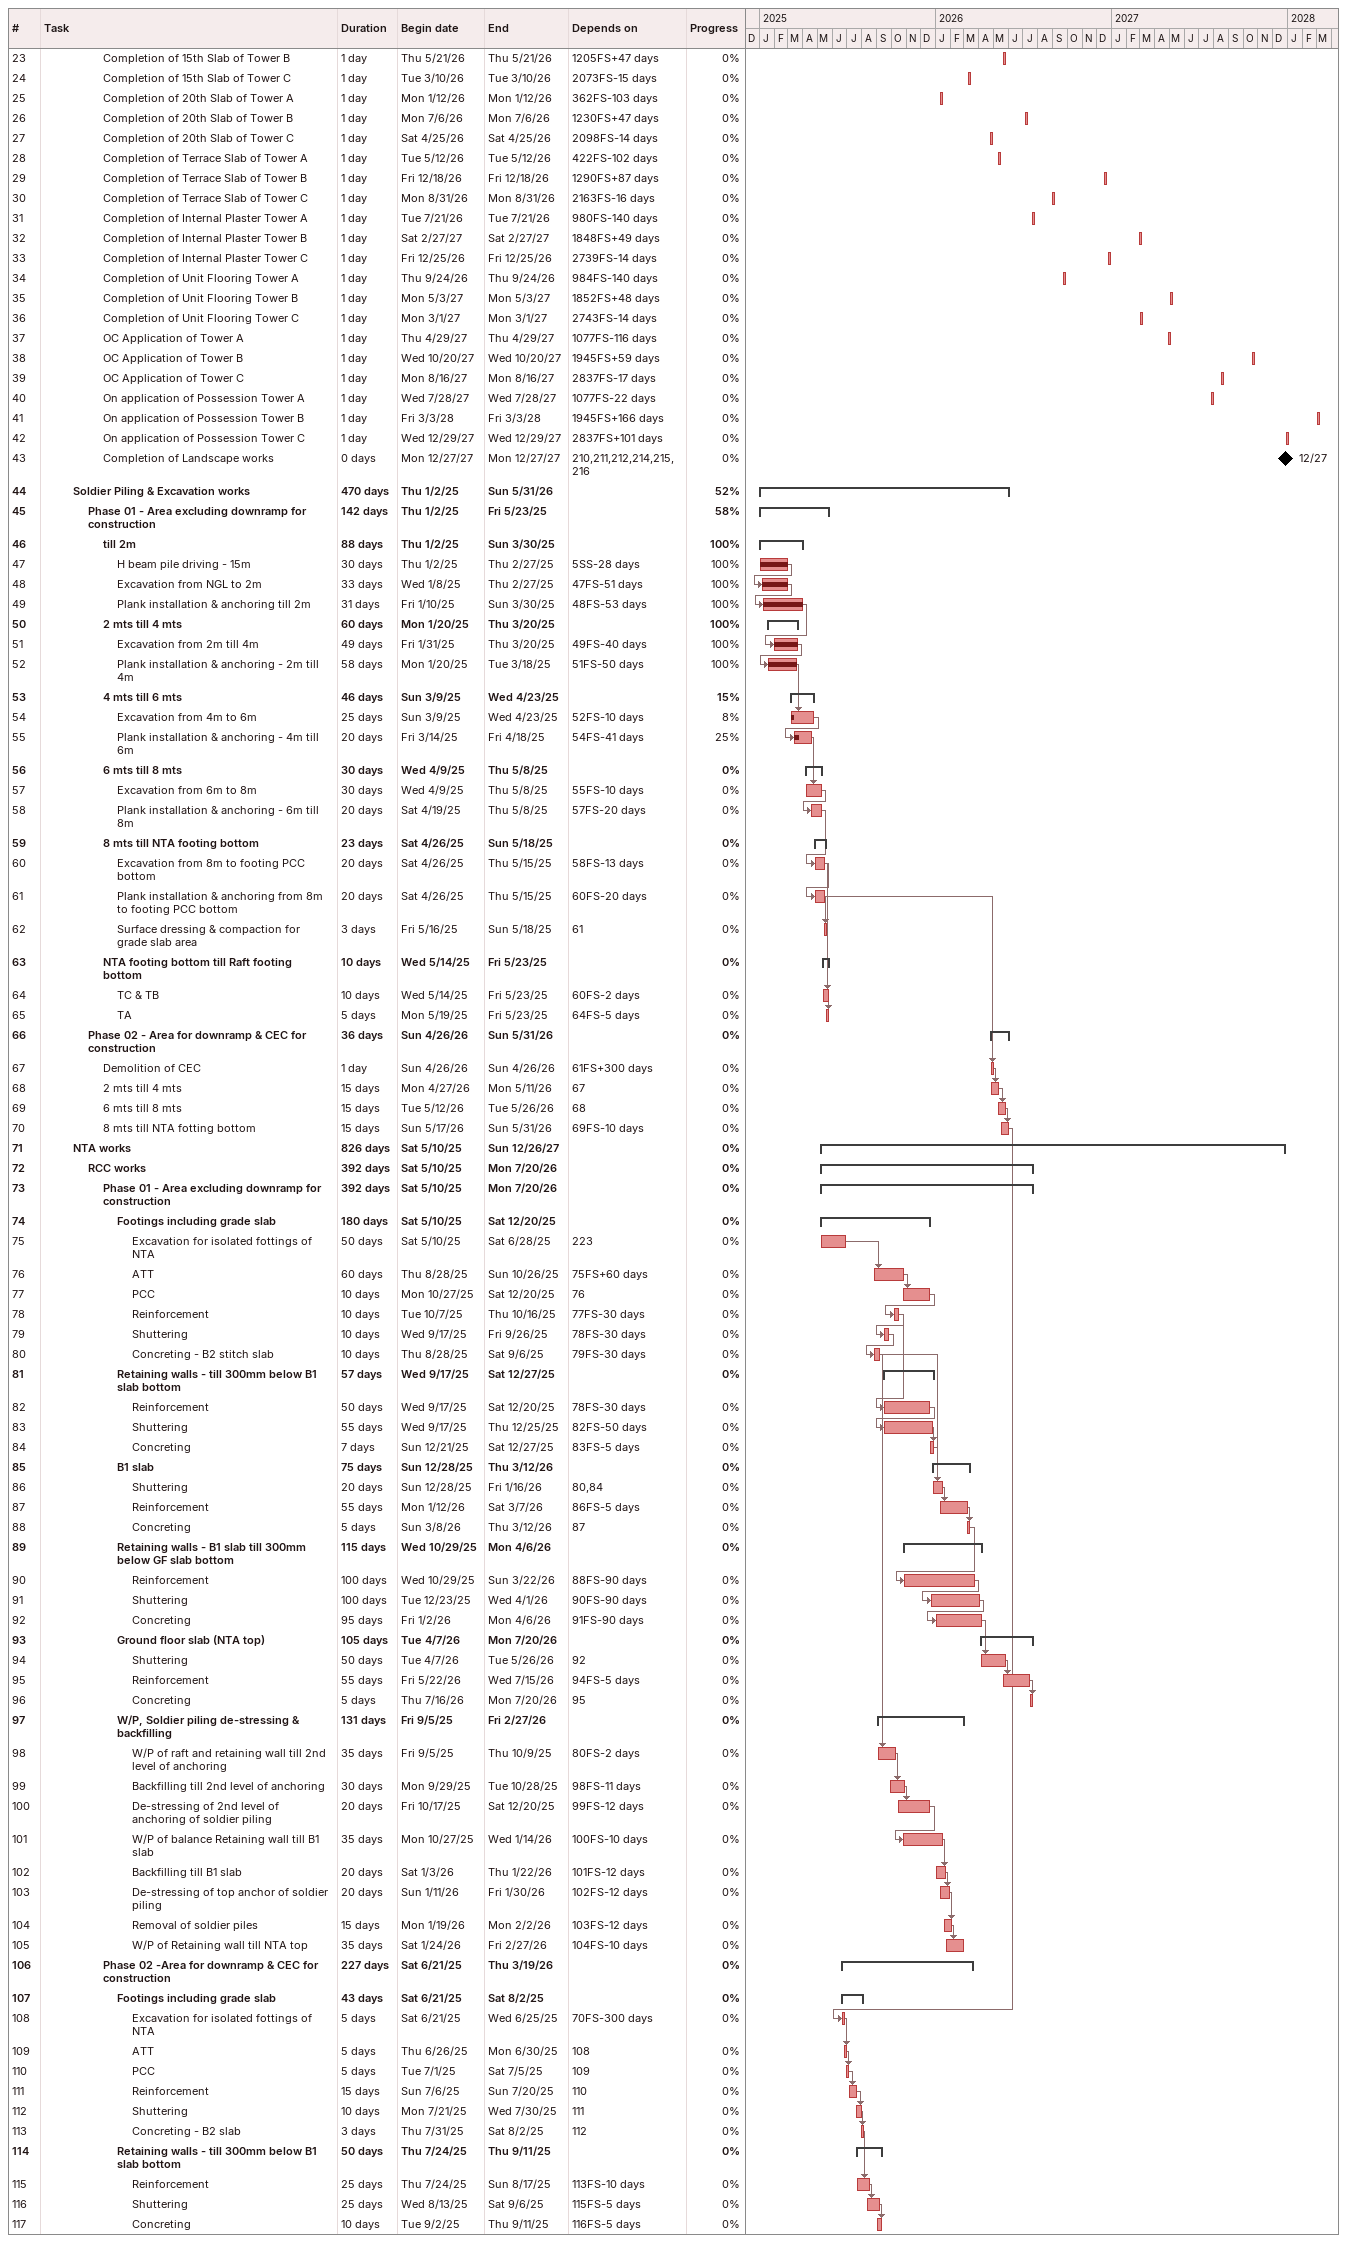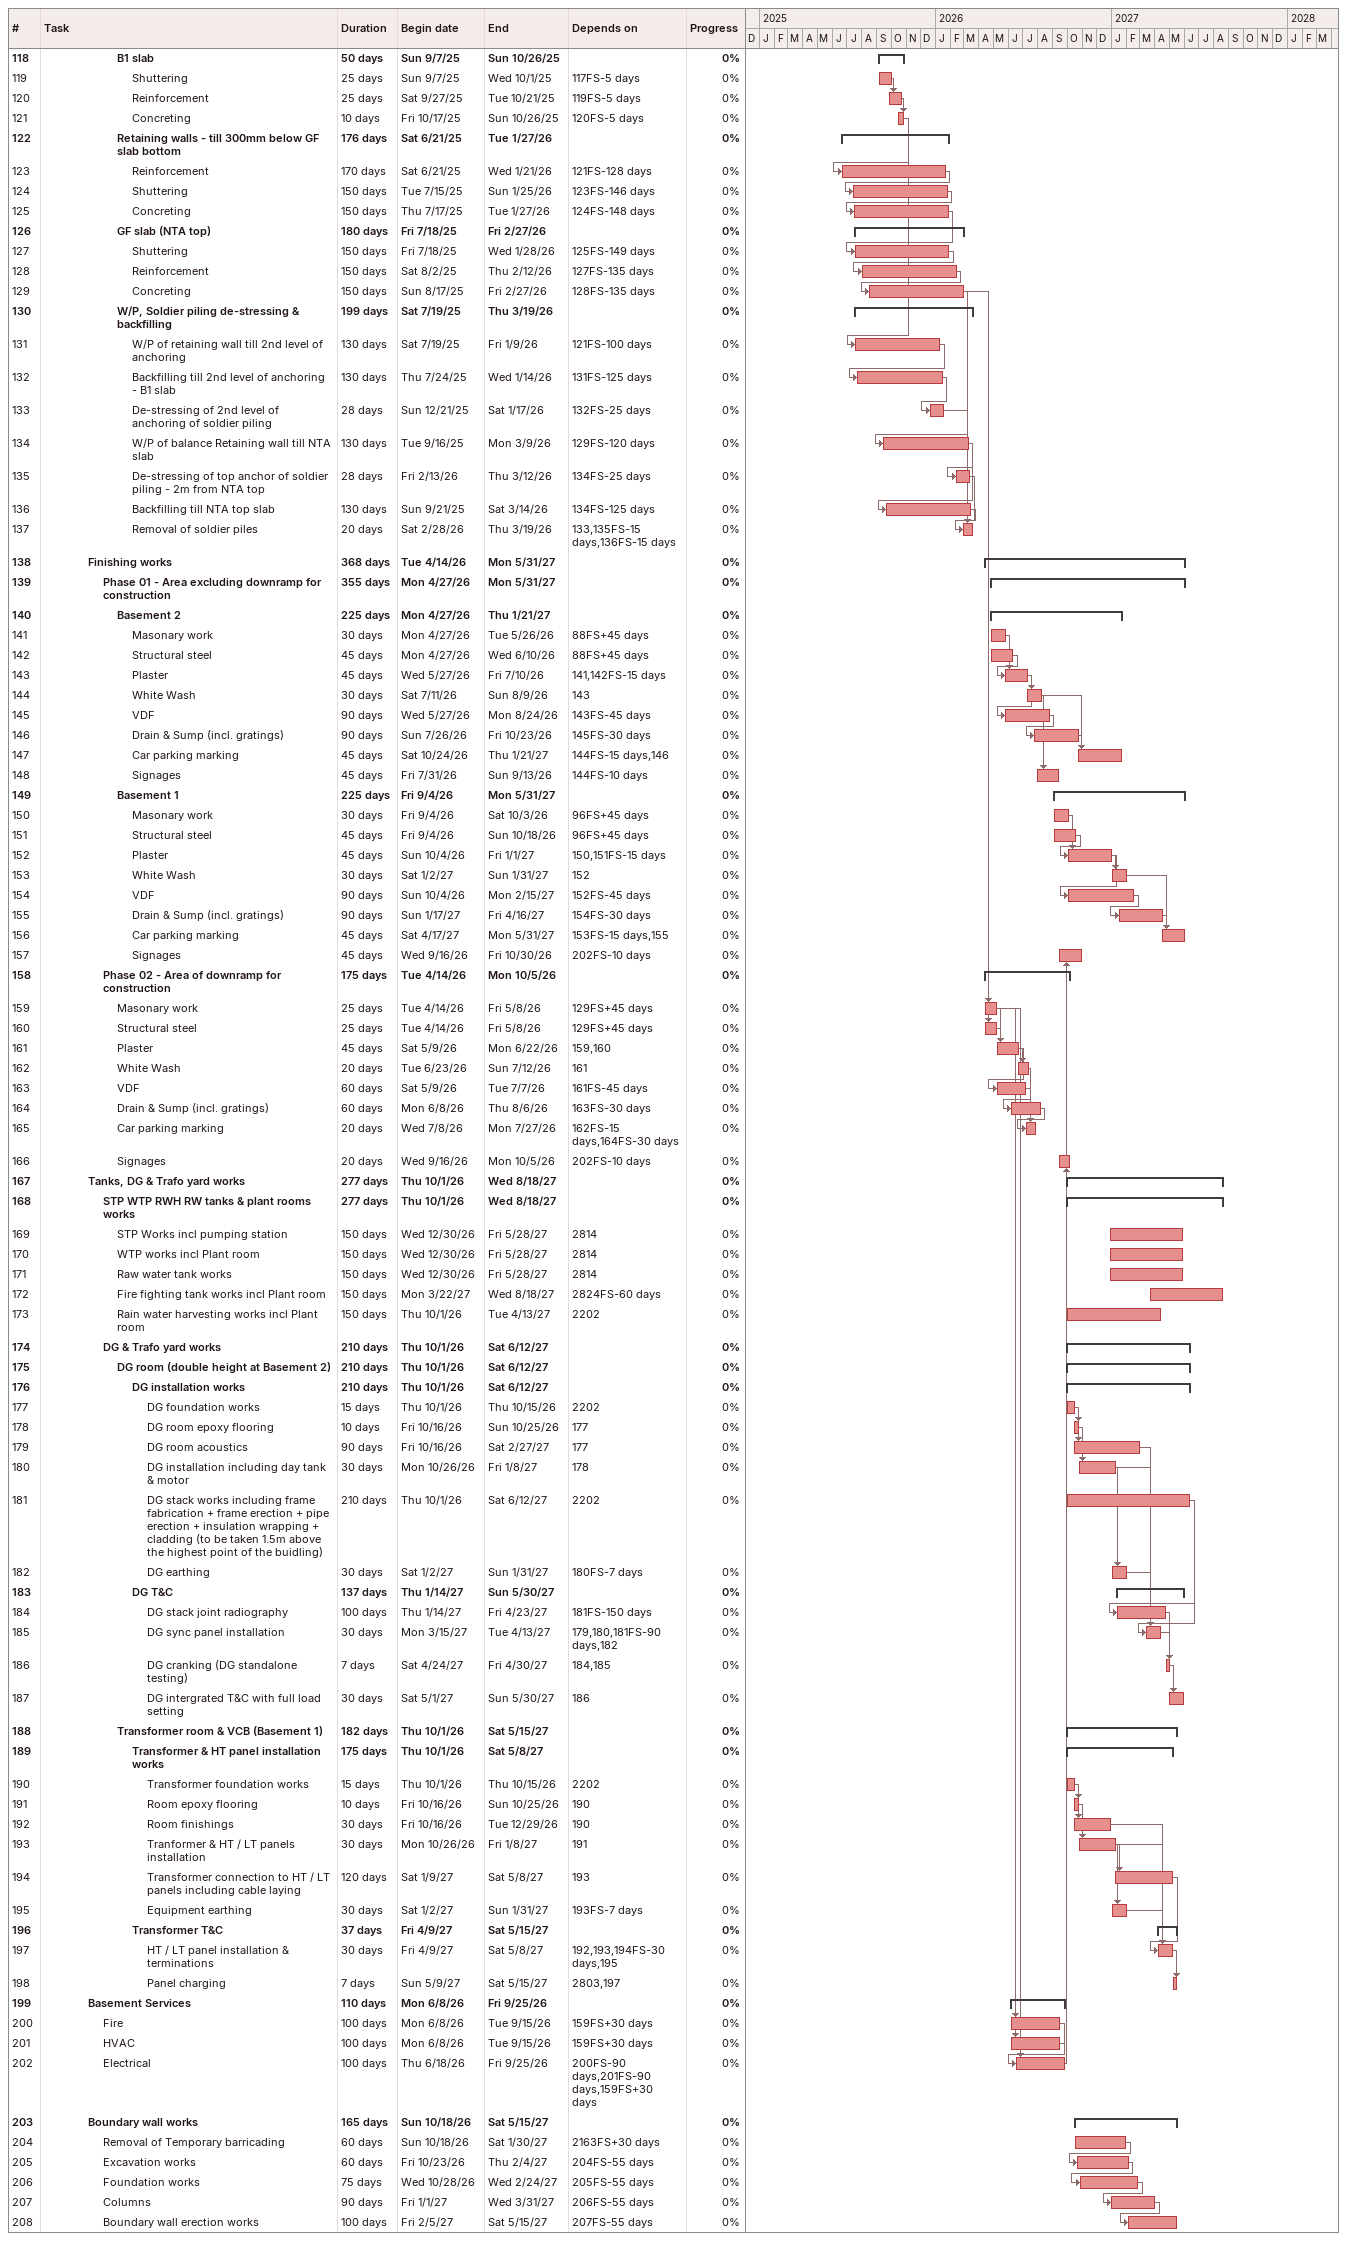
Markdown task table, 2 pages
| ID | Level | Task | Duration | Start | Finish | Predecessors | % complete |
|---|---|---|---|---|---|---|---|
| 23 | 5 | Completion of 15th Slab of Tower B | 1d | 2026-05-21 | 2026-05-21 | 1205FS+47d | 0 |
| 24 | 5 | Completion of 15th Slab of Tower C | 1d | 2026-03-10 | 2026-03-10 | 2073FS-15d | 0 |
| 25 | 5 | Completion of 20th Slab of Tower A | 1d | 2026-01-12 | 2026-01-12 | 362FS-103d | 0 |
| 26 | 5 | Completion of 20th Slab of Tower B | 1d | 2026-07-06 | 2026-07-06 | 1230FS+47d | 0 |
| 27 | 5 | Completion of 20th Slab of Tower C | 1d | 2026-04-25 | 2026-04-25 | 2098FS-14d | 0 |
| 28 | 5 | Completion of Terrace Slab of Tower A | 1d | 2026-05-12 | 2026-05-12 | 422FS-102d | 0 |
| 29 | 5 | Completion of Terrace Slab of Tower B | 1d | 2026-12-18 | 2026-12-18 | 1290FS+87d | 0 |
| 30 | 5 | Completion of Terrace Slab of Tower C | 1d | 2026-08-31 | 2026-08-31 | 2163FS-16d | 0 |
| 31 | 5 | Completion of Internal Plaster Tower A | 1d | 2026-07-21 | 2026-07-21 | 980FS-140d | 0 |
| 32 | 5 | Completion of Internal Plaster Tower B | 1d | 2027-02-27 | 2027-02-27 | 1848FS+49d | 0 |
| 33 | 5 | Completion of Internal Plaster Tower C | 1d | 2026-12-25 | 2026-12-25 | 2739FS-14d | 0 |
| 34 | 5 | Completion of Unit Flooring Tower A | 1d | 2026-09-24 | 2026-09-24 | 984FS-140d | 0 |
| 35 | 5 | Completion of Unit Flooring Tower B | 1d | 2027-05-03 | 2027-05-03 | 1852FS+48d | 0 |
| 36 | 5 | Completion of Unit Flooring Tower C | 1d | 2027-03-01 | 2027-03-01 | 2743FS-14d | 0 |
| 37 | 5 | OC Application of Tower A | 1d | 2027-04-29 | 2027-04-29 | 1077FS-116d | 0 |
| 38 | 5 | OC Application of Tower B | 1d | 2027-10-20 | 2027-10-20 | 1945FS+59d | 0 |
| 39 | 5 | OC Application of Tower C | 1d | 2027-08-16 | 2027-08-16 | 2837FS-17d | 0 |
| 40 | 5 | On application of Possession Tower A | 1d | 2027-07-28 | 2027-07-28 | 1077FS-22d | 0 |
| 41 | 5 | On application of Possession Tower B | 1d | 2028-03-03 | 2028-03-03 | 1945FS+166d | 0 |
| 42 | 5 | On application of Possession Tower C | 1d | 2027-12-29 | 2027-12-29 | 2837FS+101d | 0 |
| 43 | 5 | Completion of Landscape works | 0d | 2027-12-27 | 2027-12-27 | 210, 211, 212, 214, 215, 216 | 0 |
| 44 | 3 | **Soldier Piling & Excavation works** | 470d | 2025-01-02 | 2026-05-31 |  | 52 |
| 45 | 4 | **Phase 01 - Area excluding downramp for construction** | 142d | 2025-01-02 | 2025-05-23 |  | 58 |
| 46 | 5 | **till 2m** | 88d | 2025-01-02 | 2025-03-30 |  | 100 |
| 47 | 6 | H beam pile driving - 15m | 30d | 2025-01-02 | 2025-02-27 | 5SS-28d | 100 |
| 48 | 6 | Excavation from NGL to 2m | 33d | 2025-01-08 | 2025-02-27 | 47FS-51d | 100 |
| 49 | 6 | Plank installation & anchoring till 2m | 31d | 2025-01-10 | 2025-03-30 | 48FS-53d | 100 |
| 50 | 5 | **2 mts till 4 mts** | 60d | 2025-01-20 | 2025-03-20 |  | 100 |
| 51 | 6 | Excavation from 2m till 4m | 49d | 2025-01-31 | 2025-03-20 | 49FS-40d | 100 |
| 52 | 6 | Plank installation & anchoring - 2m till 4m | 58d | 2025-01-20 | 2025-03-18 | 51FS-50d | 100 |
| 53 | 5 | **4 mts till 6 mts** | 46d | 2025-03-09 | 2025-04-23 |  | 15 |
| 54 | 6 | Excavation from 4m to 6m | 25d | 2025-03-09 | 2025-04-23 | 52FS-10d | 8 |
| 55 | 6 | Plank installation & anchoring - 4m till 6m | 20d | 2025-03-14 | 2025-04-18 | 54FS-41d | 25 |
| 56 | 5 | **6 mts till 8 mts** | 30d | 2025-04-09 | 2025-05-08 |  | 0 |
| 57 | 6 | Excavation from 6m to 8m | 30d | 2025-04-09 | 2025-05-08 | 55FS-10d | 0 |
| 58 | 6 | Plank installation & anchoring - 6m till 8m | 20d | 2025-04-19 | 2025-05-08 | 57FS-20d | 0 |
| 59 | 5 | **8 mts till NTA footing bottom** | 23d | 2025-04-26 | 2025-05-18 |  | 0 |
| 60 | 6 | Excavation from 8m to footing PCC bottom | 20d | 2025-04-26 | 2025-05-15 | 58FS-13d | 0 |
| 61 | 6 | Plank installation & anchoring from 8m to footing PCC bottom | 20d | 2025-04-26 | 2025-05-15 | 60FS-20d | 0 |
| 62 | 6 | Surface dressing & compaction for grade slab area | 3d | 2025-05-16 | 2025-05-18 | 61 | 0 |
| 63 | 5 | **NTA footing bottom till Raft footing bottom** | 10d | 2025-05-14 | 2025-05-23 |  | 0 |
| 64 | 6 | TC & TB | 10d | 2025-05-14 | 2025-05-23 | 60FS-2d | 0 |
| 65 | 6 | TA | 5d | 2025-05-19 | 2025-05-23 | 64FS-5d | 0 |
| 66 | 4 | **Phase 02 - Area for downramp & CEC for construction** | 36d | 2026-04-26 | 2026-05-31 |  | 0 |
| 67 | 5 | Demolition of CEC | 1d | 2026-04-26 | 2026-04-26 | 61FS+300d | 0 |
| 68 | 5 | 2 mts till 4 mts | 15d | 2026-04-27 | 2026-05-11 | 67 | 0 |
| 69 | 5 | 6 mts till 8 mts | 15d | 2026-05-12 | 2026-05-26 | 68 | 0 |
| 70 | 5 | 8 mts till NTA fotting bottom | 15d | 2026-05-17 | 2026-05-31 | 69FS-10d | 0 |
| 71 | 3 | **NTA works** | 826d | 2025-05-10 | 2027-12-26 |  | 0 |
| 72 | 4 | **RCC works** | 392d | 2025-05-10 | 2026-07-20 |  | 0 |
| 73 | 5 | **Phase 01 - Area excluding downramp for construction** | 392d | 2025-05-10 | 2026-07-20 |  | 0 |
| 74 | 6 | **Footings including grade slab** | 180d | 2025-05-10 | 2025-12-20 |  | 0 |
| 75 | 7 | Excavation for isolated fottings of NTA | 50d | 2025-05-10 | 2025-06-28 | 223 | 0 |
| 76 | 7 | ATT | 60d | 2025-08-28 | 2025-10-26 | 75FS+60d | 0 |
| 77 | 7 | PCC | 10d | 2025-10-27 | 2025-12-20 | 76 | 0 |
| 78 | 7 | Reinforcement | 10d | 2025-10-07 | 2025-10-16 | 77FS-30d | 0 |
| 79 | 7 | Shuttering | 10d | 2025-09-17 | 2025-09-26 | 78FS-30d | 0 |
| 80 | 7 | Concreting - B2 stitch slab | 10d | 2025-08-28 | 2025-09-06 | 79FS-30d | 0 |
| 81 | 6 | **Retaining walls - till 300mm below B1 slab bottom** | 57d | 2025-09-17 | 2025-12-27 |  | 0 |
| 82 | 7 | Reinforcement | 50d | 2025-09-17 | 2025-12-20 | 78FS-30d | 0 |
| 83 | 7 | Shuttering | 55d | 2025-09-17 | 2025-12-25 | 82FS-50d | 0 |
| 84 | 7 | Concreting | 7d | 2025-12-21 | 2025-12-27 | 83FS-5d | 0 |
| 85 | 6 | **B1 slab** | 75d | 2025-12-28 | 2026-03-12 |  | 0 |
| 86 | 7 | Shuttering | 20d | 2025-12-28 | 2026-01-16 | 80, 84 | 0 |
| 87 | 7 | Reinforcement | 55d | 2026-01-12 | 2026-03-07 | 86FS-5d | 0 |
| 88 | 7 | Concreting | 5d | 2026-03-08 | 2026-03-12 | 87 | 0 |
| 89 | 6 | **Retaining walls - B1 slab till 300mm below GF slab bottom** | 115d | 2025-10-29 | 2026-04-06 |  | 0 |
| 90 | 7 | Reinforcement | 100d | 2025-10-29 | 2026-03-22 | 88FS-90d | 0 |
| 91 | 7 | Shuttering | 100d | 2025-12-23 | 2026-04-01 | 90FS-90d | 0 |
| 92 | 7 | Concreting | 95d | 2026-01-02 | 2026-04-06 | 91FS-90d | 0 |
| 93 | 6 | **Ground floor slab (NTA top)** | 105d | 2026-04-07 | 2026-07-20 |  | 0 |
| 94 | 7 | Shuttering | 50d | 2026-04-07 | 2026-05-26 | 92 | 0 |
| 95 | 7 | Reinforcement | 55d | 2026-05-22 | 2026-07-15 | 94FS-5d | 0 |
| 96 | 7 | Concreting | 5d | 2026-07-16 | 2026-07-20 | 95 | 0 |
| 97 | 6 | **W/P, Soldier piling de-stressing & backfilling** | 131d | 2025-09-05 | 2026-02-27 |  | 0 |
| 98 | 7 | W/P of raft and retaining wall till 2nd level of anchoring | 35d | 2025-09-05 | 2025-10-09 | 80FS-2d | 0 |
| 99 | 7 | Backfilling till 2nd level of anchoring | 30d | 2025-09-29 | 2025-10-28 | 98FS-11d | 0 |
| 100 | 7 | De-stressing of 2nd level of anchoring of soldier piling | 20d | 2025-10-17 | 2025-12-20 | 99FS-12d | 0 |
| 101 | 7 | W/P of balance Retaining wall till B1 slab | 35d | 2025-10-27 | 2026-01-14 | 100FS-10d | 0 |
| 102 | 7 | Backfilling till B1 slab | 20d | 2026-01-03 | 2026-01-22 | 101FS-12d | 0 |
| 103 | 7 | De-stressing of top anchor of soldier piling | 20d | 2026-01-11 | 2026-01-30 | 102FS-12d | 0 |
| 104 | 7 | Removal of soldier piles | 15d | 2026-01-19 | 2026-02-02 | 103FS-12d | 0 |
| 105 | 7 | W/P of Retaining wall till NTA top | 35d | 2026-01-24 | 2026-02-27 | 104FS-10d | 0 |
| 106 | 5 | **Phase 02 -Area for downramp & CEC for construction** | 227d | 2025-06-21 | 2026-03-19 |  | 0 |
| 107 | 6 | **Footings including grade slab** | 43d | 2025-06-21 | 2025-08-02 |  | 0 |
| 108 | 7 | Excavation for isolated fottings of NTA | 5d | 2025-06-21 | 2025-06-25 | 70FS-300d | 0 |
| 109 | 7 | ATT | 5d | 2025-06-26 | 2025-06-30 | 108 | 0 |
| 110 | 7 | PCC | 5d | 2025-07-01 | 2025-07-05 | 109 | 0 |
| 111 | 7 | Reinforcement | 15d | 2025-07-06 | 2025-07-20 | 110 | 0 |
| 112 | 7 | Shuttering | 10d | 2025-07-21 | 2025-07-30 | 111 | 0 |
| 113 | 7 | Concreting - B2 slab | 3d | 2025-07-31 | 2025-08-02 | 112 | 0 |
| 114 | 6 | **Retaining walls - till 300mm below B1 slab bottom** | 50d | 2025-07-24 | 2025-09-11 |  | 0 |
| 115 | 7 | Reinforcement | 25d | 2025-07-24 | 2025-08-17 | 113FS-10d | 0 |
| 116 | 7 | Shuttering | 25d | 2025-08-13 | 2025-09-06 | 115FS-5d | 0 |
| 117 | 7 | Concreting | 10d | 2025-09-02 | 2025-09-11 | 116FS-5d | 0 |
| 118 | 6 | **B1 slab** | 50d | 2025-09-07 | 2025-10-26 |  | 0 |
| 119 | 7 | Shuttering | 25d | 2025-09-07 | 2025-10-01 | 117FS-5d | 0 |
| 120 | 7 | Reinforcement | 25d | 2025-09-27 | 2025-10-21 | 119FS-5d | 0 |
| 121 | 7 | Concreting | 10d | 2025-10-17 | 2025-10-26 | 120FS-5d | 0 |
| 122 | 6 | **Retaining walls - till 300mm below GF slab bottom** | 176d | 2025-06-21 | 2026-01-27 |  | 0 |
| 123 | 7 | Reinforcement | 170d | 2025-06-21 | 2026-01-21 | 121FS-128d | 0 |
| 124 | 7 | Shuttering | 150d | 2025-07-15 | 2026-01-25 | 123FS-146d | 0 |
| 125 | 7 | Concreting | 150d | 2025-07-17 | 2026-01-27 | 124FS-148d | 0 |
| 126 | 6 | **GF slab (NTA top)** | 180d | 2025-07-18 | 2026-02-27 |  | 0 |
| 127 | 7 | Shuttering | 150d | 2025-07-18 | 2026-01-28 | 125FS-149d | 0 |
| 128 | 7 | Reinforcement | 150d | 2025-08-02 | 2026-02-12 | 127FS-135d | 0 |
| 129 | 7 | Concreting | 150d | 2025-08-17 | 2026-02-27 | 128FS-135d | 0 |
| 130 | 6 | **W/P, Soldier piling de-stressing & backfilling** | 199d | 2025-07-19 | 2026-03-19 |  | 0 |
| 131 | 7 | W/P of retaining wall till 2nd level of anchoring | 130d | 2025-07-19 | 2026-01-09 | 121FS-100d | 0 |
| 132 | 7 | Backfilling till 2nd level of anchoring - B1 slab | 130d | 2025-07-24 | 2026-01-14 | 131FS-125d | 0 |
| 133 | 7 | De-stressing of 2nd level of anchoring of soldier piling | 28d | 2025-12-21 | 2026-01-17 | 132FS-25d | 0 |
| 134 | 7 | W/P of balance Retaining wall till NTA slab | 130d | 2025-09-16 | 2026-03-09 | 129FS-120d | 0 |
| 135 | 7 | De-stressing of top anchor of soldier piling - 2m from NTA top | 28d | 2026-02-13 | 2026-03-12 | 134FS-25d | 0 |
| 136 | 7 | Backfilling till NTA top slab | 130d | 2025-09-21 | 2026-03-14 | 134FS-125d | 0 |
| 137 | 7 | Removal of soldier piles | 20d | 2026-02-28 | 2026-03-19 | 133, 135FS-15d, 136FS-15d | 0 |
| 138 | 4 | **Finishing works** | 368d | 2026-04-14 | 2027-05-31 |  | 0 |
| 139 | 5 | **Phase 01 - Area excluding downramp for construction** | 355d | 2026-04-27 | 2027-05-31 |  | 0 |
| 140 | 6 | **Basement 2** | 225d | 2026-04-27 | 2027-01-21 |  | 0 |
| 141 | 7 | Masonary work | 30d | 2026-04-27 | 2026-05-26 | 88FS+45d | 0 |
| 142 | 7 | Structural steel | 45d | 2026-04-27 | 2026-06-10 | 88FS+45d | 0 |
| 143 | 7 | Plaster | 45d | 2026-05-27 | 2026-07-10 | 141, 142FS-15d | 0 |
| 144 | 7 | White Wash | 30d | 2026-07-11 | 2026-08-09 | 143 | 0 |
| 145 | 7 | VDF | 90d | 2026-05-27 | 2026-08-24 | 143FS-45d | 0 |
| 146 | 7 | Drain & Sump (incl. gratings) | 90d | 2026-07-26 | 2026-10-23 | 145FS-30d | 0 |
| 147 | 7 | Car parking marking | 45d | 2026-10-24 | 2027-01-21 | 144FS-15d, 146 | 0 |
| 148 | 7 | Signages | 45d | 2026-07-31 | 2026-09-13 | 144FS-10d | 0 |
| 149 | 6 | **Basement 1** | 225d | 2026-09-04 | 2027-05-31 |  | 0 |
| 150 | 7 | Masonary work | 30d | 2026-09-04 | 2026-10-03 | 96FS+45d | 0 |
| 151 | 7 | Structural steel | 45d | 2026-09-04 | 2026-10-18 | 96FS+45d | 0 |
| 152 | 7 | Plaster | 45d | 2026-10-04 | 2027-01-01 | 150, 151FS-15d | 0 |
| 153 | 7 | White Wash | 30d | 2027-01-02 | 2027-01-31 | 152 | 0 |
| 154 | 7 | VDF | 90d | 2026-10-04 | 2027-02-15 | 152FS-45d | 0 |
| 155 | 7 | Drain & Sump (incl. gratings) | 90d | 2027-01-17 | 2027-04-16 | 154FS-30d | 0 |
| 156 | 7 | Car parking marking | 45d | 2027-04-17 | 2027-05-31 | 153FS-15d, 155 | 0 |
| 157 | 7 | Signages | 45d | 2026-09-16 | 2026-10-30 | 202FS-10d | 0 |
| 158 | 5 | **Phase 02 - Area of downramp for construction** | 175d | 2026-04-14 | 2026-10-05 |  | 0 |
| 159 | 6 | Masonary work | 25d | 2026-04-14 | 2026-05-08 | 129FS+45d | 0 |
| 160 | 6 | Structural steel | 25d | 2026-04-14 | 2026-05-08 | 129FS+45d | 0 |
| 161 | 6 | Plaster | 45d | 2026-05-09 | 2026-06-22 | 159, 160 | 0 |
| 162 | 6 | White Wash | 20d | 2026-06-23 | 2026-07-12 | 161 | 0 |
| 163 | 6 | VDF | 60d | 2026-05-09 | 2026-07-07 | 161FS-45d | 0 |
| 164 | 6 | Drain & Sump (incl. gratings) | 60d | 2026-06-08 | 2026-08-06 | 163FS-30d | 0 |
| 165 | 6 | Car parking marking | 20d | 2026-07-08 | 2026-07-27 | 162FS-15d, 164FS-30d | 0 |
| 166 | 6 | Signages | 20d | 2026-09-16 | 2026-10-05 | 202FS-10d | 0 |
| 167 | 4 | **Tanks, DG & Trafo yard works** | 277d | 2026-10-01 | 2027-08-18 |  | 0 |
| 168 | 5 | **STP WTP RWH RW tanks & plant rooms works** | 277d | 2026-10-01 | 2027-08-18 |  | 0 |
| 169 | 6 | STP Works incl pumping station | 150d | 2026-12-30 | 2027-05-28 | 2814 | 0 |
| 170 | 6 | WTP works incl Plant room | 150d | 2026-12-30 | 2027-05-28 | 2814 | 0 |
| 171 | 6 | Raw water tank works | 150d | 2026-12-30 | 2027-05-28 | 2814 | 0 |
| 172 | 6 | Fire fighting tank works incl Plant room | 150d | 2027-03-22 | 2027-08-18 | 2824FS-60d | 0 |
| 173 | 6 | Rain water harvesting works incl Plant room | 150d | 2026-10-01 | 2027-04-13 | 2202 | 0 |
| 174 | 5 | **DG & Trafo yard works** | 210d | 2026-10-01 | 2027-06-12 |  | 0 |
| 175 | 6 | **DG room (double height at Basement 2)** | 210d | 2026-10-01 | 2027-06-12 |  | 0 |
| 176 | 7 | **DG installation works** | 210d | 2026-10-01 | 2027-06-12 |  | 0 |
| 177 | 8 | DG foundation works | 15d | 2026-10-01 | 2026-10-15 | 2202 | 0 |
| 178 | 8 | DG room epoxy flooring | 10d | 2026-10-16 | 2026-10-25 | 177 | 0 |
| 179 | 8 | DG room acoustics | 90d | 2026-10-16 | 2027-02-27 | 177 | 0 |
| 180 | 8 | DG installation including day tank & motor | 30d | 2026-10-26 | 2027-01-08 | 178 | 0 |
| 181 | 8 | DG stack works including frame fabrication + frame erection + pipe erection + insulation wrapping + cladding (to be taken 1.5m above the highest point of the buidling) | 210d | 2026-10-01 | 2027-06-12 | 2202 | 0 |
| 182 | 8 | DG earthing | 30d | 2027-01-02 | 2027-01-31 | 180FS-7d | 0 |
| 183 | 7 | **DG T&C** | 137d | 2027-01-14 | 2027-05-30 |  | 0 |
| 184 | 8 | DG stack joint radiography | 100d | 2027-01-14 | 2027-04-23 | 181FS-150d | 0 |
| 185 | 8 | DG sync panel installation | 30d | 2027-03-15 | 2027-04-13 | 179, 180, 181FS-90d, 182 | 0 |
| 186 | 8 | DG cranking (DG standalone testing) | 7d | 2027-04-24 | 2027-04-30 | 184, 185 | 0 |
| 187 | 8 | DG intergrated T&C with full load setting | 30d | 2027-05-01 | 2027-05-30 | 186 | 0 |
| 188 | 6 | **Transformer room & VCB (Basement 1)** | 182d | 2026-10-01 | 2027-05-15 |  | 0 |
| 189 | 7 | **Transformer & HT panel installation works** | 175d | 2026-10-01 | 2027-05-08 |  | 0 |
| 190 | 8 | Transformer foundation works | 15d | 2026-10-01 | 2026-10-15 | 2202 | 0 |
| 191 | 8 | Room epoxy flooring | 10d | 2026-10-16 | 2026-10-25 | 190 | 0 |
| 192 | 8 | Room finishings | 30d | 2026-10-16 | 2026-12-29 | 190 | 0 |
| 193 | 8 | Tranformer & HT / LT panels installation | 30d | 2026-10-26 | 2027-01-08 | 191 | 0 |
| 194 | 8 | Transformer connection to HT / LT panels including cable laying | 120d | 2027-01-09 | 2027-05-08 | 193 | 0 |
| 195 | 8 | Equipment earthing | 30d | 2027-01-02 | 2027-01-31 | 193FS-7d | 0 |
| 196 | 7 | **Transformer T&C** | 37d | 2027-04-09 | 2027-05-15 |  | 0 |
| 197 | 8 | HT / LT panel installation & terminations | 30d | 2027-04-09 | 2027-05-08 | 192, 193, 194FS-30d, 195 | 0 |
| 198 | 8 | Panel charging | 7d | 2027-05-09 | 2027-05-15 | 2803, 197 | 0 |
| 199 | 4 | **Basement Services** | 110d | 2026-06-08 | 2026-09-25 |  | 0 |
| 200 | 5 | Fire | 100d | 2026-06-08 | 2026-09-15 | 159FS+30d | 0 |
| 201 | 5 | HVAC | 100d | 2026-06-08 | 2026-09-15 | 159FS+30d | 0 |
| 202 | 5 | Electrical | 100d | 2026-06-18 | 2026-09-25 | 200FS-90d, 201FS-90d, 159FS+30d | 0 |
| 203 | 4 | **Boundary wall works** | 165d | 2026-10-18 | 2027-05-15 |  | 0 |
| 204 | 5 | Removal of Temporary barricading | 60d | 2026-10-18 | 2027-01-30 | 2163FS+30d | 0 |
| 205 | 5 | Excavation works | 60d | 2026-10-23 | 2027-02-04 | 204FS-55d | 0 |
| 206 | 5 | Foundation works | 75d | 2026-10-28 | 2027-02-24 | 205FS-55d | 0 |
| 207 | 5 | Columns | 90d | 2027-01-01 | 2027-03-31 | 206FS-55d | 0 |
| 208 | 5 | Boundary wall erection works | 100d | 2027-02-05 | 2027-05-15 | 207FS-55d | 0 |
